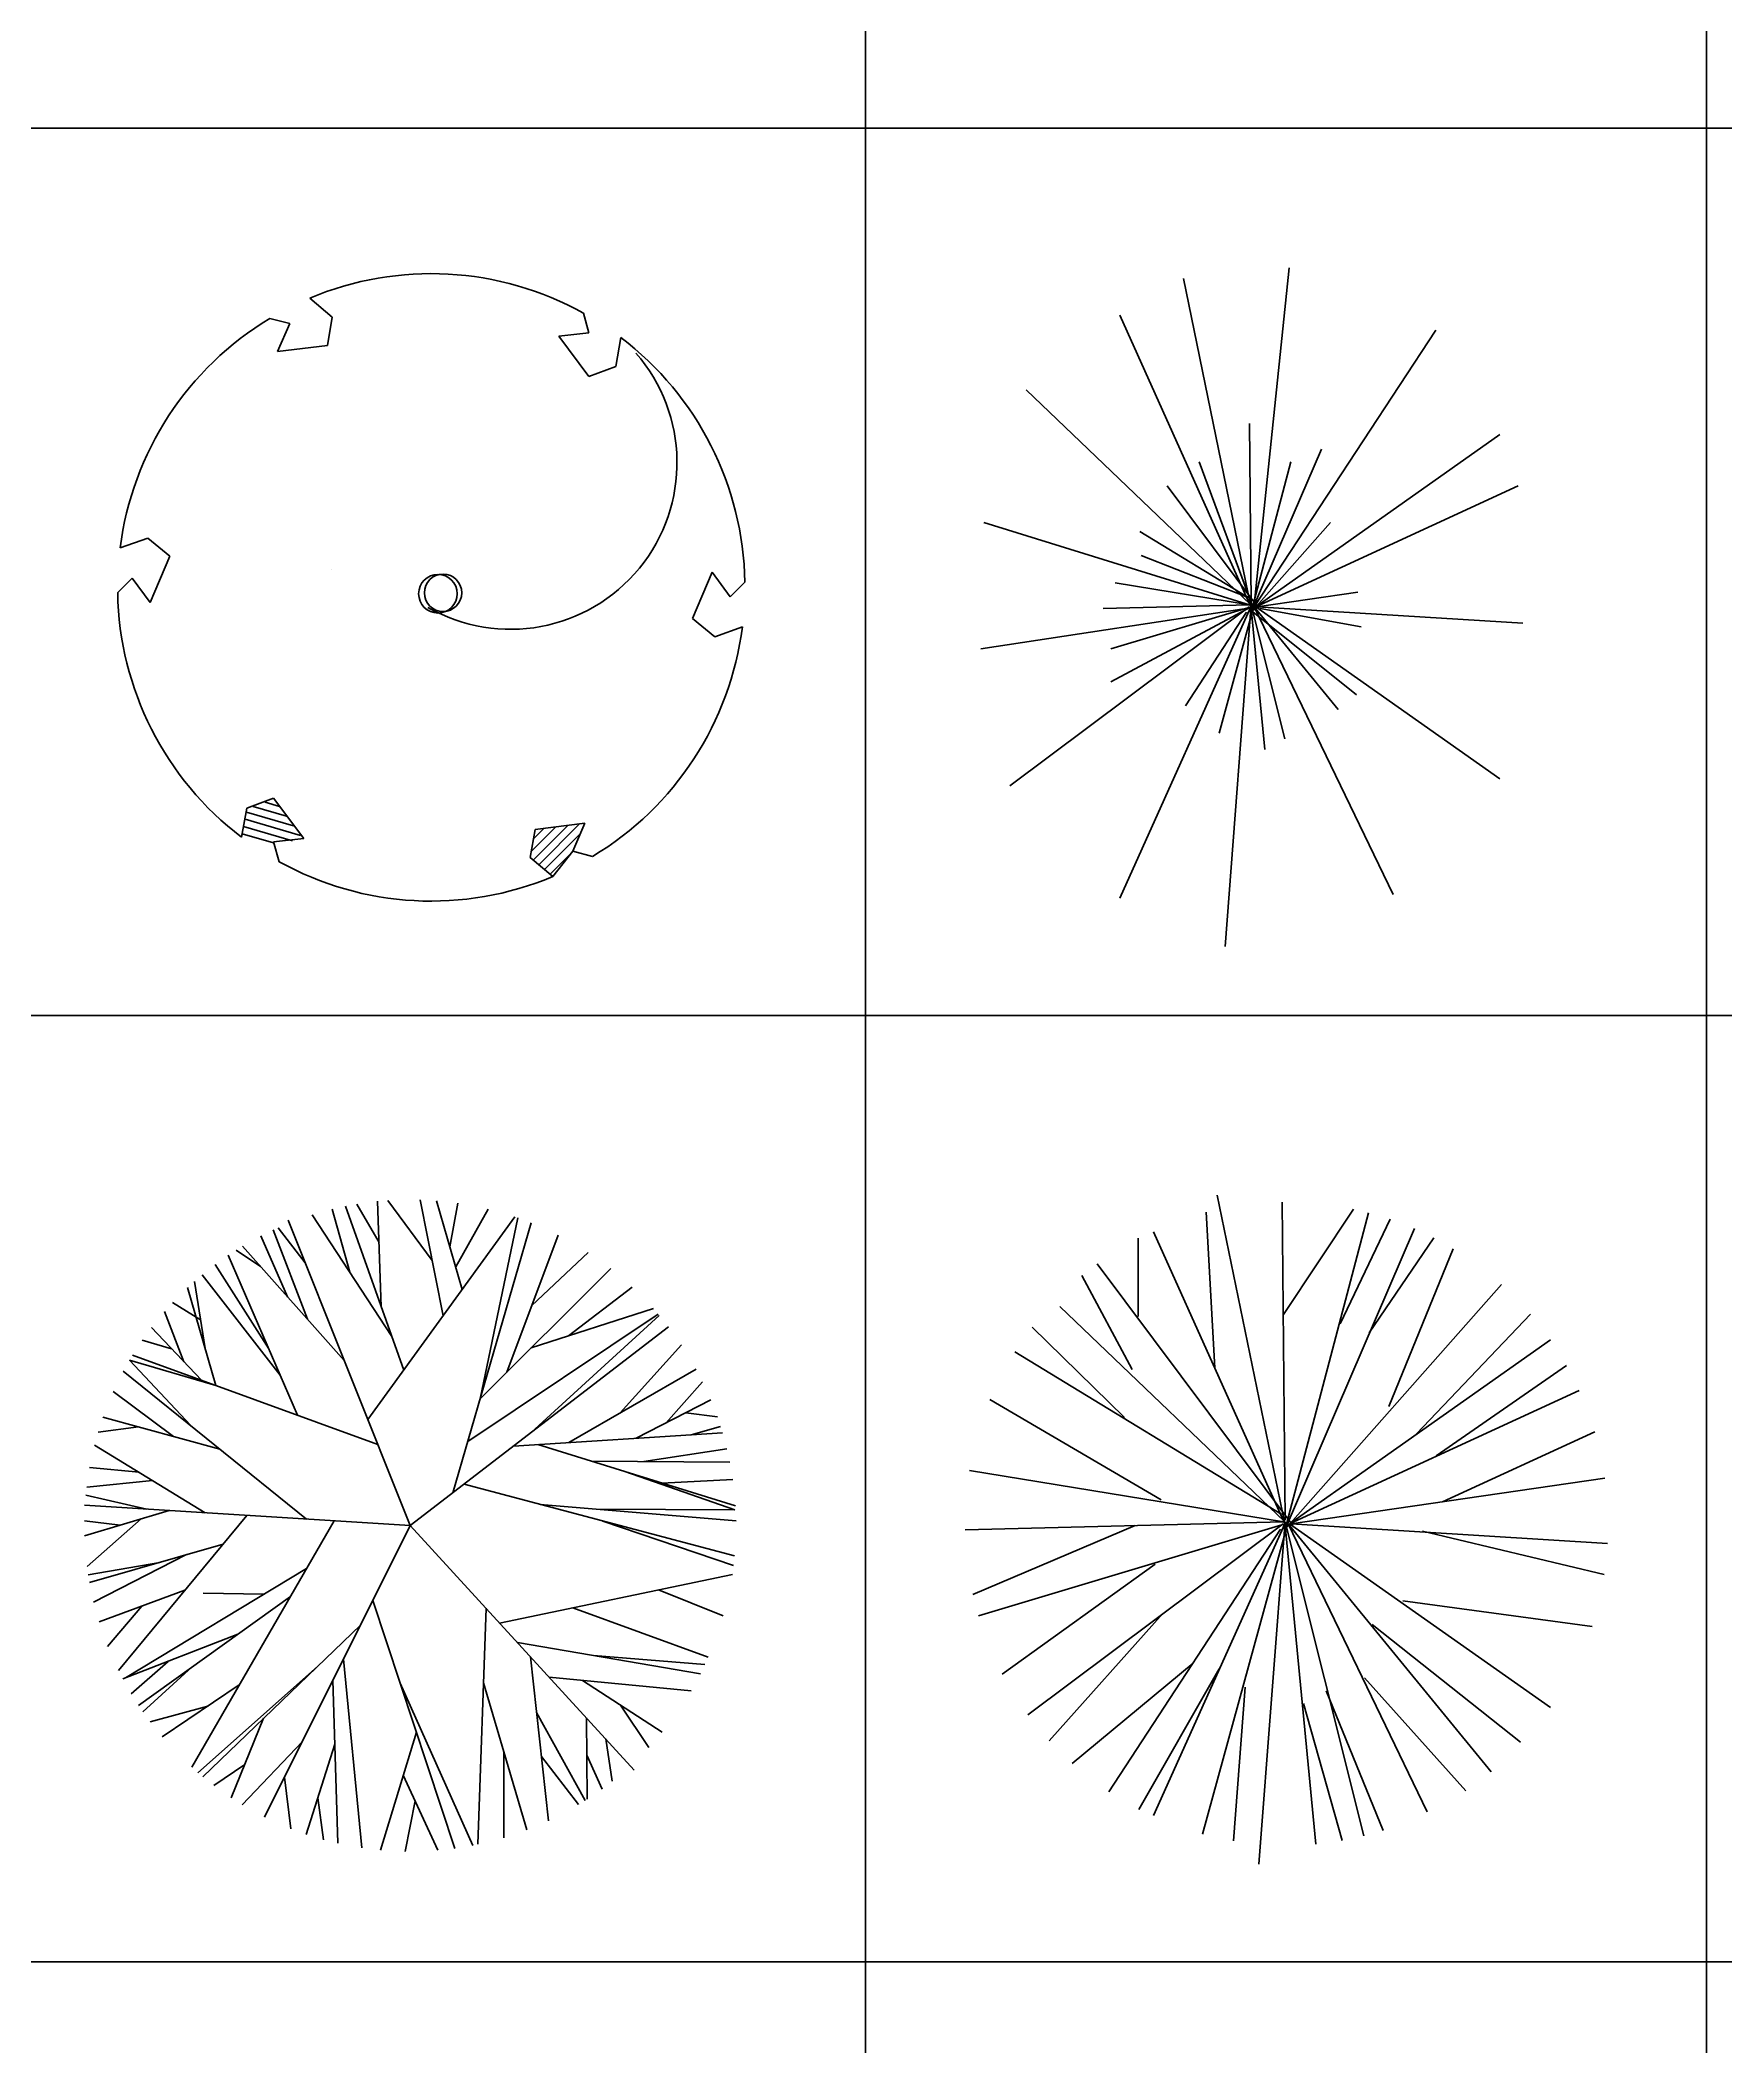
# Model space of a CAD drawing. Header units: inches. Extents: x 7658 to 73799, y 48 to 40262.
# Drawn here: x 44896 to 48994, y 9939 to 14816 of the extents above; entities that cross this region are included whole.
import ezdxf

# ---------------------------------------------------------------- set-up
doc = ezdxf.new("R2010")
doc.units = ezdxf.units.IN
doc.layers.add('www.cad-blocks.net', color=7, linetype='Continuous')
doc.styles.add('2', font='SimSun.ttf', dxfattribs={"width": 0.99})
doc.styles.get("Standard").update_dxf_attribs({"font": 'arial.ttf'})

# ---------------------------------------------------------------- blocks, each defined once
blk = doc.blocks.new('A$C516926BB')
for p, q in [((35.5196, 38.5194), (35.5196, 0)), ((37.5671, 38.5194), (37.5671, 0)), ((0, 13.9072), (62.4121, 13.9072)), ((0, 11.7477), (60.3118, 11.7477)), ((0, 9.4442), (62.4121, 9.4442))]:
    blk.add_line(p, q)
blk = doc.blocks.new('A$C20FE4B76')
for p, q in [((0.4933, 1.6262), (0.6571, 0.8273)), ((0.6654, 0.8317), (0.7509, 1.6524)), ((0.3383, 1.5367), (0.6571, 0.8273)), ((0.6654, 0.8272), (1.1077, 1.5008)), ((0.6573, 0.8318), (0.1102, 1.3556)), ((0.6542, 1.2733), (0.6579, 0.8362)), ((1.2639, 1.2465), (0.6691, 0.8272)), ((0.6654, 0.8183), (0.5316, 1.1796)), ((0.8289, 1.2109), (0.6579, 0.8139)), ((0.6579, 0.8139), (0.7546, 1.1796)), ((0.4535, 1.1217), (0.6765, 0.8228)), ((0.6691, 0.8272), (1.3084, 1.1217)), ((0.0074, 1.0324), (0.6691, 0.8273)), ((0.6579, 0.8139), (0.8512, 1.0324)), ((0.3866, 1.0101), (0.6505, 0.8496)), ((0.6505, 0.8496), (0.3903, 0.9521)), ((0.3271, 0.8853), (0.6542, 0.8317)), ((0.6542, 0.8317), (0.2974, 0.8228)), ((0.6579, 0.8317), (0.7397, 0.5061)), ((0.6616, 0.8317), (0.8698, 0.5775)), ((0.6728, 0.8273), (0.9181, 0.863)), ((0.6728, 0.8273), (0, 0.7247)), ((0.0705, 0.3916), (0.6534, 0.8272)), ((0.316, 0.6444), (0.6579, 0.8273)), ((0.6579, 0.8273), (0.316, 0.7247)), ((0.3383, 0.1179), (0.6571, 0.8273)), ((0.4981, 0.5864), (0.6468, 0.8139)), ((0.5799, 0.5195), (0.6579, 0.805)), ((0.6573, 0.8227), (0.5944, 0)), ((0.6579, 0.8228), (0.6914, 0.4794)), ((0.6579, 0.8183), (0.9144, 0.6131)), ((1.0036, 0.1271), (0.6654, 0.8274)), ((1.2639, 0.4081), (0.6691, 0.8274)), ((1.3196, 0.7872), (0.6728, 0.8273)), ((0.9256, 0.7782), (0.6802, 0.8228))]:
    blk.add_line(p, q)
blk = doc.blocks.new('A$C0FF6663F')
for p, q in [((0.6462, 1.4097), (0.603, 1.5634)), ((0.7775, 1.1714), (0.6361, 1.5708)), ((0.7175, 1.4826), (0.663, 1.5758)), ((0.7229, 1.3256), (0.714, 1.5826)), ((0.847, 1.4382), (0.7385, 1.5847)), ((0.8735, 1.3037), (0.8179, 1.5862)), ((0.9201, 1.3681), (0.8573, 1.584)), ((0.8901, 1.4714), (0.9089, 1.5781)), ((0.9042, 1.4228), (0.9829, 1.5636)), ((0.5431, 1.2955), (0.4599, 1.5131)), ((0.5377, 1.4324), (0.4714, 1.5183)), ((0.7933, 0.7933), (0.4958, 1.537)), ((0.7485, 1.2533), (0.5547, 1.5498)), ((0.6902, 1.051), (1.0481, 1.5446)), ((0.897, 0.873), (1.088, 1.5299)), ((0.9635, 1.1018), (1.0555, 1.542)), ((0.4289, 1.4238), (0.3693, 1.4637)), ((0.6327, 1.1948), (0.3848, 1.4733)), ((0.4948, 1.3497), (0.4298, 1.4984)), ((1.0282, 1.1663), (1.1533, 1.5002)), ((0.4487, 1.223), (0.3185, 1.4288)), ((0.5187, 1.0619), (0.3497, 1.451)), ((0.9635, 1.1018), (1.2814, 1.4187)), ((1.0891, 1.3288), (1.2265, 1.4579)), ((0.3201, 1.1342), (0.2513, 1.3726)), ((0.2941, 1.2244), (0.2679, 1.3876)), ((0.4764, 1.1593), (0.2867, 1.4038)), ((1.1787, 1.2549), (1.334, 1.3738)), ((0.2829, 1.2938), (0.2147, 1.336)), ((1.0877, 1.2256), (1.3853, 1.3215)), ((0.2847, 1.1471), (0.1635, 1.2757)), ((0.2424, 1.192), (0.1949, 1.314)), ((0.7933, 0.7933), (1.4222, 1.277)), ((0.9333, 0.9978), (1.3969, 1.3081)), ((1.0876, 1.0196), (1.3998, 1.3047)), ((0.2124, 1.2238), (0.1409, 1.2447)), ((1.3045, 1.0673), (1.4538, 1.2329)), ((0.1097, 1.1957), (0.3201, 1.1342)), ((0.2592, 1.0364), (0.1097, 1.1957)), ((0.7144, 0.9906), (0.1171, 1.2081)), ((1.1799, 0.9953), (1.4893, 1.1741)), ((0.5409, 0.809), (0.0947, 1.1692)), ((1.4158, 1.0428), (1.5053, 1.1432)), ((0.2168, 1.0101), (0.0701, 1.1192)), ((1.3437, 1.0056), (1.5253, 1.0993)), ((0.1317, 1.0332), (0.0333, 1.0206)), ((0.33, 0.9793), (0.045, 1.0567)), ((1.4641, 1.0677), (1.5414, 1.0575)), ((1.4776, 1.014), (1.5492, 1.0341)), ((0.2943, 0.8244), (0.0246, 0.9893)), ((1.0449, 0.9868), (1.554, 1.0188)), ((1.1038, 0.9905), (1.5853, 0.8409)), ((1.3623, 0.9488), (1.5644, 0.9801)), ((0.1334, 0.9228), (0.0127, 0.9348)), ((1.2351, 0.9497), (1.5716, 0.9473)), ((0.1656, 0.9031), (0.0055, 0.8869)), ((0.9243, 0.894), (1.5832, 0.7192)), ((1.3155, 0.9247), (1.5841, 0.8315)), ((1.4061, 0.8966), (1.5787, 0.9057)), ((0.7933, 0.7933), (0, 0.8428)), ((0.2067, 0.8299), (0.0004, 0.7685)), ((0.152, 0.8333), (0.0035, 0.8673)), ((1.1101, 0.8447), (1.5866, 0.8046)), ((1.2461, 0.8333), (1.5841, 0.8315)), ((0.0873, 0.7944), (0.0001, 0.8047)), ((0.1384, 0.8096), (0.0063, 0.6939)), ((0.3957, 0.8181), (0.0828, 0.4403)), ((0.6078, 0.8049), (0.2612, 0.2048)), ((0.7933, 0.7933), (0.4385, 0.0837)), ((0.7933, 0.7933), (1.3388, 0.1982)), ((1.2627, 0.8042), (1.5807, 0.6961)), ((0.3375, 0.7478), (0.0122, 0.6547)), ((0.1833, 0.7037), (0.0091, 0.6734)), ((0.2486, 0.7224), (0.0222, 0.6069)), ((0.5409, 0.6891), (0.1002, 0.4224)), ((0.2447, 0.6357), (0.0355, 0.5586)), ((1.0109, 0.556), (1.5777, 0.6744)), ((1.3977, 0.6368), (1.5557, 0.5736)), ((0.1401, 0.5972), (0.0565, 0.4991)), ((0.5015, 0.6208), (0.132, 0.3551)), ((0.4366, 0.626), (0.2889, 0.6287)), ((0.7021, 0.6108), (0.9021, 0.0074)), ((0.978, 0.5918), (0.9583, 0.0173)), ((1.1889, 0.5931), (1.5191, 0.4728)), ((0.6721, 0.5509), (0.2882, 0.1815)), ((0.3733, 0.5286), (0.0934, 0.4198)), ((1.0547, 0.5082), (1.5, 0.4327)), ((0.2037, 0.4627), (0.114, 0.3835)), ((0.2626, 0.449), (0.1421, 0.3402)), ((0.5676, 0.4503), (0.2764, 0.1915)), ((0.6308, 0.4681), (0.6754, 0.0087)), ((1.0864, 0.4736), (1.1297, 0.0747)), ((1.2392, 0.4769), (1.5108, 0.4547)), ((0.3771, 0.4054), (0.1894, 0.2789)), ((0.6051, 0.4167), (0.6167, 0.0198)), ((0.7689, 0.4092), (0.9459, 0.0147)), ((0.9718, 0.4103), (1.0775, 0.0525)), ((1.1318, 0.424), (1.4771, 0.391)), ((1.2132, 0.4162), (1.4066, 0.2899)), ((0.3003, 0.3536), (0.1602, 0.3152)), ((1.3052, 0.3561), (1.3746, 0.2533)), ((0.4364, 0.3241), (0.357, 0.1307)), ((1.1011, 0.3384), (1.2191, 0.1238)), ((1.2226, 0.3249), (1.2243, 0.1272)), ((0.5306, 0.2678), (0.384, 0.1136)), ((0.6096, 0.2608), (0.5399, 0.0415)), ((0.8083, 0.2904), (0.7207, 0.0032)), ((1.2694, 0.2739), (1.2854, 0.171)), ((0.3903, 0.2119), (0.3153, 0.1601)), ((1.0213, 0.2427), (1.0213, 0.0334)), ((1.1127, 0.2312), (1.2031, 0.1139)), ((1.2234, 0.2344), (1.2604, 0.1519)), ((0.4869, 0.1804), (0.5022, 0.0553)), ((0.7762, 0.1853), (0.8605, 0.0028)), ((0.5681, 0.1303), (0.5824, 0.0285)), ((0.805, 0.1229), (0.7814, 0))]:
    blk.add_line(p, q)
blk = doc.blocks.new('A$C72DE2D92')
for p, q in [((0.6143, 1.6282), (0.7784, 0.8284)), ((0.7726, 1.6113), (0.7792, 0.8373)), ((0.6079, 1.2079), (0.587, 1.5864)), ((0.7755, 1.3374), (0.9458, 1.5942)), ((0.7792, 0.8149), (0.9828, 1.5854)), ((0.9132, 1.3151), (1.0351, 1.5696)), ((0.4219, 1.333), (0.4219, 1.5231)), ((0.4592, 1.5386), (0.7784, 0.8284)), ((1.0944, 1.5467), (0.7792, 0.8149)), ((0.9839, 1.2928), (1.1414, 1.5244)), ((1.0322, 1.1141), (1.1888, 1.4979)), ((0.407, 1.2035), (0.2847, 1.4324)), ((0.322, 1.4614), (0.7978, 0.8238)), ((0.7792, 0.8149), (1.3062, 1.4107)), ((0.7785, 0.8329), (0.2308, 1.3573)), ((1.0992, 1.0472), (1.3767, 1.3386)), ((0.3884, 1.0873), (0.1633, 1.3071)), ((1.4253, 1.2759), (0.7903, 0.8282)), ((0.1209, 1.2465), (0.7717, 0.8507)), ((1.1476, 0.9936), (1.4646, 1.2134)), ((0.4777, 0.8864), (0.0606, 1.1306)), ((0.7903, 0.8282), (1.4954, 1.153)), ((1.1625, 0.8819), (1.5332, 1.0522)), ((0.0107, 0.958), (0.7755, 0.8328)), ((0.7941, 0.8283), (1.5579, 0.9394)), ((0.7755, 0.8328), (0, 0.8133)), ((0.7792, 0.8328), (0.9711, 0.0683)), ((0.7829, 0.8328), (1.2811, 0.2243)), ((0.4144, 0.8238), (0.019, 0.656)), ((0.7792, 0.8283), (0.0326, 0.6043)), ((0.1527, 0.3635), (0.7747, 0.8282)), ((0.3503, 0.1757), (0.768, 0.8149)), ((0.4592, 0.118), (0.7784, 0.8283)), ((0.5786, 0.0724), (0.7792, 0.806)), ((0.7785, 0.8238), (0.7156, 0)), ((0.7792, 0.8238), (0.8546, 0.0486)), ((1.1253, 0.1272), (0.7866, 0.8284)), ((1.4253, 0.3808), (0.7903, 0.8284)), ((1.5644, 0.7805), (0.7941, 0.8283)), ((1.1142, 0.8104), (1.556, 0.7044)), ((0.4628, 0.73), (0.0907, 0.4622)), ((1.0658, 0.6408), (1.5272, 0.5782)), ((0.4814, 0.6095), (0.2049, 0.3001)), ((0.9913, 0.5827), (1.3523, 0.2968)), ((0.5559, 0.4889), (0.2609, 0.2447)), ((0.6192, 0.4754), (0.4236, 0.1326)), ((0.9727, 0.4532), (1.2197, 0.1785)), ((0.6824, 0.4308), (0.6535, 0.0561)), ((0.8238, 0.3906), (0.9181, 0.0571)), ((0.8796, 0.4219), (1.0183, 0.0816))]:
    blk.add_line(p, q)
at = {"width": 0.8, "flags": 9}
for tag, p in [('YSIZE', (0.7718, 0.8207)), ('XSIZE', (0.7767, 0.8207)), ('YSIZE', (0.7827, 0.8262)), ('XSIZE', (0.7827, 0.8262))]:
    blk.add_attdef(tag, p, '', height=0.000313, dxfattribs=at)
blk = doc.blocks.new('*E306')
blk.add_hatch(color=1).paths.add_polyline_path([(17613, 265235, 1), (17464, 265235, 1)])
blk = doc.blocks.new('A$C48A350C3')
for p, q in [((0.5224, 1.4216), (0.4679, 1.4678)), ((0.3706, 1.4185), (0.4192, 1.4058)), ((0.5109, 1.3528), (0.5224, 1.4216)), ((1.1342, 1.4315), (1.1474, 1.383)), ((0.4192, 1.4058), (0.3895, 1.338)), ((1.1474, 1.383), (1.0739, 1.3749)), ((1.0739, 1.3749), (1.1474, 1.2771)), ((1.2127, 1.3015), (1.2256, 1.3719)), ((0.3895, 1.338), (0.5109, 1.3528)), ((1.1474, 1.2771), (1.2127, 1.3015)), ((0.0733, 0.8838), (0.0059, 0.8597)), ((0.1271, 0.8394), (0.0733, 0.8838)), ((0.0792, 0.7269), (0.1271, 0.8394)), ((0, 0.7507), (0.0354, 0.7864)), ((0.0354, 0.7864), (0.0792, 0.7269)), ((1.448, 0.8005), (1.4001, 0.688)), ((1.4918, 0.741), (1.448, 0.8005)), ((1.5272, 0.7767), (1.4918, 0.741)), ((1.4001, 0.688), (1.4539, 0.6437)), ((1.4539, 0.6437), (1.5213, 0.6677)), ((0.3798, 0.2503), (0.3145, 0.2259)), ((0.4533, 0.1525), (0.3798, 0.2503)), ((0.3145, 0.2259), (0.3016, 0.1555)), ((0.3102, 0.1991), (0.4452, 0.16)), ((0.3137, 0.2168), (0.4282, 0.1836)), ((0.3301, 0.2307), (0.4113, 0.2071)), ((0.3591, 0.2409), (0.3943, 0.2307)), ((0.303, 0.1639), (0.3794, 0.1418)), ((0.3066, 0.1815), (0.4258, 0.147)), ((0.3798, 0.1444), (0.4533, 0.1525)), ((1.0163, 0.1746), (1.0048, 0.1058)), ((1.0073, 0.121), (1.0671, 0.1808)), ((1.0117, 0.1), (1.096, 0.1843)), ((1.0124, 0.1514), (1.0383, 0.1773)), ((1.1377, 0.1894), (1.0163, 0.1746)), ((1.0254, 0.0884), (1.1248, 0.1878)), ((1.0391, 0.0768), (1.1268, 0.1645)), ((1.108, 0.1217), (1.1377, 0.1894)), ((0.393, 0.0959), (0.3798, 0.1444)), ((1.0048, 0.1058), (1.0593, 0.0596)), ((1.0527, 0.0651), (1.109, 0.1214)), ((1.108, 0.1217), (1.0593, 0.0596)), ((1.1566, 0.1089), (1.108, 0.1217))]:
    blk.add_line(p, q)
at = {"color": 7}
blk.add_line((0.5209, 0.8067), (0.5209, 0.8067), dxfattribs=at)
blk.add_line((0.5209, 0.8067), (0.5209, 0.8067), dxfattribs=at)
blk.add_line((0.5209, 0.8067), (0.5209, 0.8067), dxfattribs=at)
blk.add_line((0.5209, 0.8067), (0.5209, 0.8067), dxfattribs=at)
blk.add_line((0.5209, 0.8067), (0.5209, 0.8067), dxfattribs=at)
blk.add_line((0.5209, 0.8067), (0.5209, 0.8067), dxfattribs=at)
blk.add_line((0.5209, 0.8067), (0.5209, 0.8067), dxfattribs=at)
blk.add_line((0.5209, 0.8067), (0.5209, 0.8067), dxfattribs=at)
blk.add_line((0.5209, 0.8067), (0.5209, 0.8067), dxfattribs=at)
for centre, major_axis, start_param, end_param in [((0.7636, 0.7637), (-0.54, 0.54), -1.292004, -0.387812), ((0.7636, 0.7637), (0.54, 0.54), 1.32599, 2.230182), ((0.7636, 0.7637), (-0.54, 0.54), 3.943984, 4.848175), ((0.9564, 1.0672), (0.4056, 0), 4.194123, 7.001587), ((0.7799, 0.7482), (0.0332, 0.0332), 5.497787, 11.780972), ((0.7924, 0.7505), (-0.0322, 0.0322), 3.926991, 10.210176), ((0.7636, 0.7637), (-0.54, 0.54), 0.802391, 1.706583), ((0.7636, 0.7637), (-0.54, 0.54), 2.896787, 3.800978), ((0.7636, 0.7637), (0.54, 0.54), 3.420385, 4.324577)]:
    blk.add_ellipse(centre, major_axis=major_axis, ratio=1, start_param=start_param, end_param=end_param)
at = {"linetype": 'Continuous', "xscale": 1.16e-09, "yscale": 1.16e-09, "zscale": 1.16e-09}
blk.add_blockref('*E306', (0.5209, 0.8064), dxfattribs=at)
at = {"color": 3, "style": '2', "text_generation_flag": 2, "width": 1.000052}
blk.add_text('=', height=0.000000696, dxfattribs=at).set_placement((0.5209, 0.8067))
at = {"color": 3, "style": '2'}
for s, height, width in [('=', 0.000000696, 1.000052), ('\\M+5CDF8\\M+5D2D7  NETEASE ', 0.000000557, 0.99966), ('\\M+5D6D0\\M+5B9FA\\M+5BDA8\\M+5D6FE\\M+5D0D0\\M+5D2B5\\M+5CDF8\\M+5C2E7\\M+5BCD2\\M+5D4B0\\M+5A3BB\\M+5D2F2\\M+5CEAA\\M+5D7A8\\M+5D2B5\\M+5A3AC\\M+5CBF9\\M+5D2D4\\M+5CDEA\\M+5C3C0', 0.00000032, 1.000052), ('\\M+5B1E0\\M+5BCAD\\M+5B2BF\\M+5A3BAivpinfo@service.netease.com', 0.000000284, 1.000051)]:
    blk.add_text(s, height=height, dxfattribs=dict(at, width=width)).set_placement((0.5209, 0.8067))
at = {"color": 1, "style": '2'}
for s, height, width in [('\\M+5CDF8\\M+5D2D7  \\M+5BDA8\\M+5D6FE   co.163.com', 0.000000395, 1.000053), ('\\M+5B1BE\\M+5CDBC\\M+5D6BD\\M+5D3C9\\M+5BAC6\\M+5B3BDICAD\\M+5C8ED\\M+5BCFE\\M+5CCE1\\M+5B9A9\\M+5BCBC\\M+5CAF5\\M+5D6A7\\M+5B3D6', 0.000000259, 1.000052)]:
    blk.add_text(s, height=height, dxfattribs=dict(at, width=width)).set_placement((0.5209, 0.8067))

msp = doc.modelspace()

# ---------------------------------------------------------------- block references
at = {"xscale": 1000, "yscale": 1000, "zscale": 1000}
for name, p in [('A$C48A350C3', (45085, 12720.3)), ('A$C20FE4B76', (47187.1, 12609.6)), ('A$C72DE2D92', (47148.4, 10376.4)), ('A$C0FF6663F', (45004.1, 10407.1))]:
    msp.add_blockref(name, p, dxfattribs=at)
at = {"layer": 'www.cad-blocks.net', "color": 155, "true_color": 0x546d8e, "xscale": 1000, "yscale": 1000, "zscale": 1000}
msp.add_blockref('A$C516926BB', (11386.7, 694.4), dxfattribs=at)

doc.saveas('drawing.dxf')
